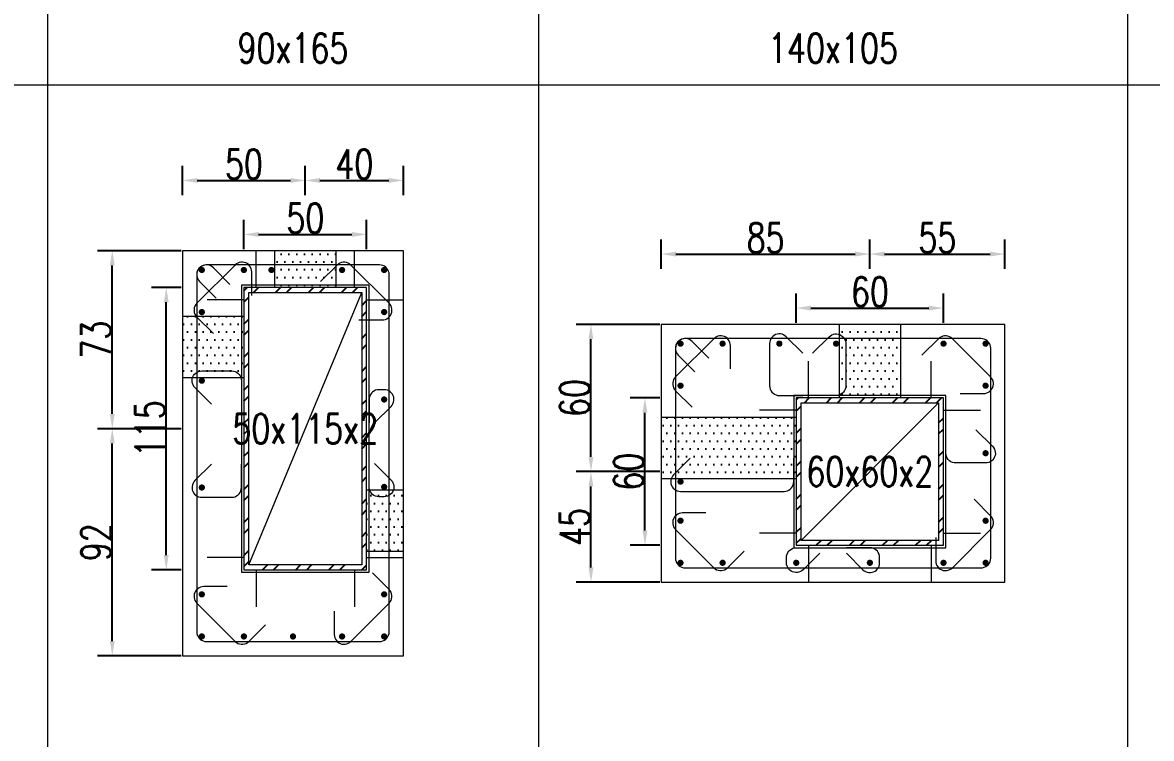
# Model space of a CAD drawing. Header units: millimetres. Extents: x 0 to 3905, y 0 to 8880.
# Drawn here: x 459.8 to 919.7, y 2145.8 to 2437.4 of the extents above; entities that cross this region are included whole.
import ezdxf
from ezdxf.enums import TextEntityAlignment as Align

# ---------------------------------------------------------------- set-up
doc = ezdxf.new("R2010")
doc.units = ezdxf.units.MM
doc.layers.get('DEFPOINTS').update_dxf_attribs({"color": 3})
for name, color, linetype in [('Hatch線', 6, 'Continuous'), ('TC-鋼粱', 132, 'Continuous'), ('主筋斷面', 2, 'Continuous'), ('文字-斷面尺寸', 7, 'Continuous'), ('文字-輔助字', 7, 'Continuous'), ('柱斷面線', 4, 'Continuous'), ('標註字', 4, 'Continuous'), ('箍筋線', 1, 'Continuous'), ('網格線', 7, 'Continuous'), ('鋼柱', 11, 'Continuous')]:
    doc.layers.add(name, color=color, linetype=linetype)
doc.styles.add('note', font='txt.shx', dxfattribs={"width": 0.75, "height": 12})
doc.styles.add('txt', font='txt.shx', dxfattribs={"height": 0.2, "bigfont": 'chineset.shx'})
doc.dimstyles.new('RCAD_DIM', dxfattribs={"dimtxt": 12, "dimasz": 6, "dimexe": 6, "dimexo": 0.625, "dimtad": 1, "dimdec": 0, "dimdsep": 46, "dimtxsty": 'note', "dimcen": 2.5, "dimclrd": 256, "dimclre": 256, "dimclrt": 256, "dimadec": 0, "dimazin": 0, "dimtfac": 1, "dimtmove": 0, "dimatfit": 3, "dimfxl": 0, "dimtolj": 1, "dimarcsym": 0})

# ---------------------------------------------------------------- blocks, each defined once
blk = doc.blocks.new('*D312')
at = {"layer": 'DEFPOINTS', "color": 0}
for p in [(600, 2351.12), (550, 2344.5), (600, 2344.5)]:
    blk.add_point(p, dxfattribs=at)
at = {"layer": '標註字', "lineweight": -2}
for p, q in [((550, 2345.12), (550, 2357.12)), ((600, 2345.12), (600, 2357.12)), ((556, 2351.12), (594, 2351.12))]:
    blk.add_line(p, q, dxfattribs=at)
at = {"layer": '標註字'}
for points in [[(556, 2352.12), (556, 2350.12), (550, 2351.12)], [(594, 2350.12), (594, 2352.12), (600, 2351.12)]]:
    blk.add_solid(points, dxfattribs=at)
at = {"layer": '標註字', "insert": (575, 2357.75), "char_height": 12, "attachment_point": 5, "style": 'note'}
blk.add_mtext('\\A1;50', dxfattribs=at)
blk = doc.blocks.new('*D313')
at = {"layer": 'DEFPOINTS', "color": 0}
for p in [(518.38, 2329.49), (525, 2329.49), (525, 2214.49)]:
    blk.add_point(p, dxfattribs=at)
at = {"layer": '標註字', "lineweight": -2}
for p, q in [((524.38, 2329.49), (512.38, 2329.49)), ((518.38, 2220.49), (518.38, 2323.49)), ((524.38, 2214.49), (512.38, 2214.49))]:
    blk.add_line(p, q, dxfattribs=at)
at = {"layer": '標註字'}
for points in [[(519.38, 2323.49), (517.38, 2323.49), (518.38, 2329.49)], [(517.38, 2220.49), (519.38, 2220.49), (518.38, 2214.49)]]:
    blk.add_solid(points, dxfattribs=at)
at = {"layer": '標註字', "insert": (511.75, 2271.99), "char_height": 12, "attachment_point": 5, "rotation": 90, "style": 'note'}
blk.add_mtext('\\A1;115', dxfattribs=at)
blk = doc.blocks.new('*D314')
at = {"layer": 'DEFPOINTS', "color": 0}
for p in [(575, 2373.12), (525, 2366.5), (575, 2366.5)]:
    blk.add_point(p, dxfattribs=at)
at = {"layer": '標註字', "lineweight": -2}
for p, q in [((525, 2367.12), (525, 2379.12)), ((575, 2367.12), (575, 2379.12)), ((531, 2373.12), (569, 2373.12))]:
    blk.add_line(p, q, dxfattribs=at)
at = {"layer": '標註字'}
for points in [[(531, 2374.12), (531, 2372.12), (525, 2373.12)], [(569, 2372.12), (569, 2374.12), (575, 2373.12)]]:
    blk.add_solid(points, dxfattribs=at)
at = {"layer": '標註字', "insert": (550, 2379.75), "char_height": 12, "attachment_point": 5, "style": 'note'}
blk.add_mtext('\\A1;50', dxfattribs=at)
blk = doc.blocks.new('*D315')
at = {"layer": 'DEFPOINTS', "color": 0}
for p in [(615, 2373.12), (575, 2366.5), (615, 2366.5)]:
    blk.add_point(p, dxfattribs=at)
at = {"layer": '標註字', "lineweight": -2}
for p, q in [((575, 2367.12), (575, 2379.12)), ((615, 2367.12), (615, 2379.12)), ((581, 2373.12), (609, 2373.12))]:
    blk.add_line(p, q, dxfattribs=at)
at = {"layer": '標註字'}
for points in [[(581, 2374.12), (581, 2372.12), (575, 2373.12)], [(609, 2372.12), (609, 2374.12), (615, 2373.12)]]:
    blk.add_solid(points, dxfattribs=at)
at = {"layer": '標註字', "insert": (595, 2379.75), "char_height": 12, "attachment_point": 5, "style": 'note'}
blk.add_mtext('\\A1;40', dxfattribs=at)
blk = doc.blocks.new('*D316')
at = {"layer": 'DEFPOINTS', "color": 0}
for p in [(496.38, 2271.99), (525, 2271.99), (525, 2179.5)]:
    blk.add_point(p, dxfattribs=at)
at = {"layer": '標註字', "lineweight": -2}
for p, q in [((524.38, 2271.99), (490.38, 2271.99)), ((496.38, 2185.5), (496.38, 2265.99)), ((524.38, 2179.5), (490.38, 2179.5))]:
    blk.add_line(p, q, dxfattribs=at)
at = {"layer": '標註字'}
for points in [[(497.38, 2265.99), (495.38, 2265.99), (496.38, 2271.99)], [(495.38, 2185.5), (497.38, 2185.5), (496.38, 2179.5)]]:
    blk.add_solid(points, dxfattribs=at)
at = {"layer": '標註字', "insert": (489.75, 2225.74), "char_height": 12, "attachment_point": 5, "rotation": 90, "style": 'note'}
blk.add_mtext('\\A1;92', dxfattribs=at)
blk = doc.blocks.new('*D317')
at = {"layer": 'DEFPOINTS', "color": 0}
for p in [(496.38, 2344.5), (525, 2344.5), (525, 2271.99)]:
    blk.add_point(p, dxfattribs=at)
at = {"layer": '標註字', "lineweight": -2}
for p, q in [((524.38, 2344.5), (490.38, 2344.5)), ((496.38, 2277.99), (496.38, 2338.5)), ((524.38, 2271.99), (490.38, 2271.99))]:
    blk.add_line(p, q, dxfattribs=at)
at = {"layer": '標註字'}
for points in [[(497.38, 2338.5), (495.38, 2338.5), (496.38, 2344.5)], [(495.38, 2277.99), (497.38, 2277.99), (496.38, 2271.99)]]:
    blk.add_solid(points, dxfattribs=at)
at = {"layer": '標註字', "insert": (489.75, 2308.24), "char_height": 12, "attachment_point": 5, "rotation": 90, "style": 'note'}
blk.add_mtext('\\A1;73', dxfattribs=at)
blk = doc.blocks.new('Circle_Filled')
at = {"const_width": 0.5}
blk.add_lwpolyline([(-0.25, 0, 1), (0.25, 0, 1)], format="xyb", close=True, dxfattribs=at)
blk = doc.blocks.new('*D444')
at = {"layer": 'DEFPOINTS', "color": 0}
for p in [(835, 2321.12), (775, 2314.5), (835, 2314.5)]:
    blk.add_point(p, dxfattribs=at)
at = {"layer": '標註字', "lineweight": -2}
for p, q in [((775, 2315.12), (775, 2327.12)), ((835, 2315.12), (835, 2327.12)), ((781, 2321.12), (829, 2321.12))]:
    blk.add_line(p, q, dxfattribs=at)
at = {"layer": '標註字'}
for points in [[(781, 2322.12), (781, 2320.12), (775, 2321.12)], [(829, 2320.12), (829, 2322.12), (835, 2321.12)]]:
    blk.add_solid(points, dxfattribs=at)
at = {"layer": '標註字', "insert": (805, 2327.75), "char_height": 12, "attachment_point": 5, "style": 'note'}
blk.add_mtext('\\A1;60', dxfattribs=at)
blk = doc.blocks.new('*D445')
at = {"layer": 'DEFPOINTS', "color": 0}
for p in [(713.38, 2284.5), (720, 2284.5), (720, 2224.5)]:
    blk.add_point(p, dxfattribs=at)
at = {"layer": '標註字', "lineweight": -2}
for p, q in [((719.38, 2284.5), (707.38, 2284.5)), ((713.38, 2230.5), (713.38, 2278.5)), ((719.38, 2224.5), (707.38, 2224.5))]:
    blk.add_line(p, q, dxfattribs=at)
at = {"layer": '標註字'}
for points in [[(714.38, 2278.5), (712.38, 2278.5), (713.38, 2284.5)], [(712.38, 2230.5), (714.38, 2230.5), (713.38, 2224.5)]]:
    blk.add_solid(points, dxfattribs=at)
at = {"layer": '標註字', "insert": (706.75, 2254.5), "char_height": 12, "attachment_point": 5, "rotation": 90, "style": 'note'}
blk.add_mtext('\\A1;60', dxfattribs=at)
blk = doc.blocks.new('*D446')
at = {"layer": 'DEFPOINTS', "color": 0}
for p in [(805, 2343.12), (720, 2336.5), (805, 2336.5)]:
    blk.add_point(p, dxfattribs=at)
at = {"layer": '標註字', "lineweight": -2}
for p, q in [((720, 2337.12), (720, 2349.12)), ((805, 2337.12), (805, 2349.12)), ((726, 2343.12), (799, 2343.12))]:
    blk.add_line(p, q, dxfattribs=at)
at = {"layer": '標註字'}
for points in [[(726, 2344.12), (726, 2342.12), (720, 2343.12)], [(799, 2342.12), (799, 2344.12), (805, 2343.12)]]:
    blk.add_solid(points, dxfattribs=at)
at = {"layer": '標註字', "insert": (762.5, 2349.75), "char_height": 12, "attachment_point": 5, "style": 'note'}
blk.add_mtext('\\A1;85', dxfattribs=at)
blk = doc.blocks.new('*D447')
at = {"layer": 'DEFPOINTS', "color": 0}
for p in [(860, 2343.12), (805, 2336.5), (860, 2336.5)]:
    blk.add_point(p, dxfattribs=at)
at = {"layer": '標註字', "lineweight": -2}
for p, q in [((805, 2337.12), (805, 2349.12)), ((860, 2337.12), (860, 2349.12)), ((811, 2343.12), (854, 2343.12))]:
    blk.add_line(p, q, dxfattribs=at)
at = {"layer": '標註字'}
for points in [[(811, 2344.12), (811, 2342.12), (805, 2343.12)], [(854, 2342.12), (854, 2344.12), (860, 2343.12)]]:
    blk.add_solid(points, dxfattribs=at)
at = {"layer": '標註字', "insert": (832.5, 2349.75), "char_height": 12, "attachment_point": 5, "style": 'note'}
blk.add_mtext('\\A1;55', dxfattribs=at)
blk = doc.blocks.new('*D448')
at = {"layer": 'DEFPOINTS', "color": 0}
for p in [(691.38, 2254.5), (720, 2254.5), (720, 2209.5)]:
    blk.add_point(p, dxfattribs=at)
at = {"layer": '標註字', "lineweight": -2}
for p, q in [((719.38, 2254.5), (685.38, 2254.5)), ((691.38, 2215.5), (691.38, 2248.5)), ((719.38, 2209.5), (685.38, 2209.5))]:
    blk.add_line(p, q, dxfattribs=at)
at = {"layer": '標註字'}
for points in [[(692.38, 2248.5), (690.38, 2248.5), (691.38, 2254.5)], [(690.38, 2215.5), (692.38, 2215.5), (691.38, 2209.5)]]:
    blk.add_solid(points, dxfattribs=at)
at = {"layer": '標註字', "insert": (684.75, 2232), "char_height": 12, "attachment_point": 5, "rotation": 90, "style": 'note'}
blk.add_mtext('\\A1;45', dxfattribs=at)
blk = doc.blocks.new('*D449')
at = {"layer": 'DEFPOINTS', "color": 0}
for p in [(691.38, 2314.5), (720, 2314.5), (720, 2254.5)]:
    blk.add_point(p, dxfattribs=at)
at = {"layer": '標註字', "lineweight": -2}
for p, q in [((719.38, 2314.5), (685.38, 2314.5)), ((691.38, 2260.5), (691.38, 2308.5)), ((719.38, 2254.5), (685.38, 2254.5))]:
    blk.add_line(p, q, dxfattribs=at)
at = {"layer": '標註字'}
for points in [[(692.38, 2308.5), (690.38, 2308.5), (691.38, 2314.5)], [(690.38, 2260.5), (692.38, 2260.5), (691.38, 2254.5)]]:
    blk.add_solid(points, dxfattribs=at)
at = {"layer": '標註字', "insert": (684.75, 2284.5), "char_height": 12, "attachment_point": 5, "rotation": 90, "style": 'note'}
blk.add_mtext('\\A1;60', dxfattribs=at)

msp = doc.modelspace()

# ---------------------------------------------------------------- hatches: boundary and pattern name
at = {"layer": 'Hatch線'}
h = msp.add_hatch(dxfattribs=at)
h.set_pattern_fill('ANSI32', color=256, style=0)
h.paths.add_polyline_path([(550, 2214.49), (600, 2214.49), (600, 2329.49), (550, 2329.49)], flags=17)
h.paths.add_polyline_path([(552, 2216.49), (552, 2327.49), (598, 2327.49), (598, 2216.49)])
h = msp.add_hatch(dxfattribs=at)
h.set_pattern_fill('ANSI32', color=256, style=0)
h.paths.add_polyline_path([(775, 2224.5), (835, 2224.5), (835, 2284.5), (775, 2284.5)], flags=17)
h.paths.add_polyline_path([(777, 2226.5), (777, 2282.5), (833, 2282.5), (833, 2226.5)])
at = {"layer": 'TC-鋼粱'}
h = msp.add_hatch(dxfattribs=at)
h.set_pattern_fill('DOTS', color=256, scale=2, style=0)
h.paths.add_polyline_path([(587.5, 2344.5), (562.5, 2344.5), (562.5, 2329.49), (587.5, 2329.49)], flags=17)
h = msp.add_hatch(dxfattribs=at)
h.set_pattern_fill('DOTS', color=256, scale=2, style=0)
h.paths.add_polyline_path([(525, 2317.81), (525, 2292.81), (550, 2292.81), (550, 2317.81)], flags=17)
h = msp.add_hatch(dxfattribs=at)
h.set_pattern_fill('DOTS', color=256, scale=2, style=0)
h.paths.add_polyline_path([(817.5, 2314.5), (792.5, 2314.5), (792.5, 2284.5), (817.5, 2284.5)], flags=17)
h = msp.add_hatch(dxfattribs=at)
h.set_pattern_fill('DOTS', color=256, scale=2, style=0)
h.paths.add_polyline_path([(720, 2276.69), (720, 2251.69), (775, 2251.69), (775, 2276.69)], flags=17)
h = msp.add_hatch(dxfattribs=at)
h.set_pattern_fill('DOTS', color=256, scale=2, style=0)
h.paths.add_polyline_path([(615, 2222), (615, 2247), (600, 2247), (600, 2222)], flags=17)

# ---------------------------------------------------------------- linework, layer by layer
at = {"layer": 'DEFPOINTS', "lineweight": 5}
for points in [[(555, 2329.49), (555, 2344.49)], [(595, 2329.49), (595, 2344.49)], [(550, 2213.49), (601, 2213.49), (601, 2330.49), (549, 2330.49), (549, 2213.49), (550, 2213.49)], [(552, 2216.49), (598, 2327.49)], [(550, 2324.49), (535, 2324.49)], [(600, 2324.49), (615, 2324.49)], [(780, 2284.5), (780, 2299.5)], [(830, 2284.5), (830, 2299.5)], [(775, 2223.5), (836, 2223.5), (836, 2285.5), (774, 2285.5), (774, 2223.5), (775, 2223.5)], [(777, 2226.5), (833, 2282.5)], [(775, 2279.5), (760, 2279.5)], [(835, 2279.5), (850, 2279.5)], [(775, 2229.5), (760, 2229.5)], [(835, 2229.5), (850, 2229.5)], [(780, 2224.5), (780, 2209.5)], [(830, 2224.5), (830, 2209.5)], [(550, 2219.49), (535, 2219.49)], [(600, 2219.49), (615, 2219.49)], [(555, 2214.49), (555, 2199.49)], [(595, 2214.49), (595, 2199.49)]]:
    msp.add_lwpolyline(points, dxfattribs=at)
at = {"layer": 'TC-鋼粱', "lineweight": 5}
for points in [[(562.5, 2344.5), (562.5, 2329.49)], [(587.5, 2344.5), (587.5, 2329.49)], [(525, 2317.81), (550, 2317.81)], [(792.5, 2314.5), (792.5, 2284.5)], [(817.5, 2314.5), (817.5, 2284.5)], [(525, 2292.81), (550, 2292.81)], [(720, 2276.69), (775, 2276.69)], [(720, 2251.69), (775, 2251.69)], [(615, 2247), (600, 2247)], [(615, 2222), (600, 2222)]]:
    msp.add_lwpolyline(points, dxfattribs=at)
at = {"layer": '柱斷面線', "lineweight": 5}
for points in [[(525, 2179.5), (615, 2179.5), (615, 2344.5), (525, 2344.5), (525, 2179.5)], [(720, 2209.5), (860, 2209.5), (860, 2314.5), (720, 2314.5), (720, 2209.5)]]:
    msp.add_lwpolyline(points, dxfattribs=at)
at = {"layer": '箍筋線', "lineweight": 5}
for points in [[(553.19, 2326.31), (553.19, 2335.85), (553.13, 2336.52), (552.96, 2337.16), (552.69, 2337.77), (552.32, 2338.33), (551.86, 2338.82), (551.33, 2339.22), (550.73, 2339.52), (550.1, 2339.73), (549.43, 2339.82), (548.77, 2339.8), (548.11, 2339.67), (547.49, 2339.43), (546.91, 2339.09), (546.4, 2338.66), (530.84, 2323.1), (530.39, 2322.57), (530.05, 2321.97), (529.81, 2321.32), (529.69, 2320.63), (529.69, 2319.94), (529.81, 2319.26), (530.05, 2318.61), (530.39, 2318.01), (530.84, 2317.48), (537.58, 2310.73)], [(544.33, 2330.79), (537.58, 2337.54), (537.07, 2337.97), (536.49, 2338.31), (535.87, 2338.55), (535.22, 2338.68), (534.55, 2338.7), (533.89, 2338.61), (533.25, 2338.4), (532.66, 2338.1), (532.12, 2337.69), (531.66, 2337.21), (531.29, 2336.65), (531.02, 2336.04), (530.85, 2335.4), (530.79, 2334.73), (530.79, 2189.27), (530.86, 2188.58), (531.03, 2187.91), (531.33, 2187.28), (531.72, 2186.71), (532.21, 2186.22), (532.78, 2185.83), (533.41, 2185.53), (534.08, 2185.36), (534.77, 2185.29), (605.23, 2185.29), (605.92, 2185.36), (606.59, 2185.53), (607.22, 2185.83), (607.79, 2186.22), (608.28, 2186.71), (608.67, 2187.28), (608.97, 2187.91), (609.14, 2188.58), (609.21, 2189.27), (609.21, 2334.73), (609.14, 2335.42), (608.97, 2336.09), (608.67, 2336.72), (608.28, 2337.29), (607.79, 2337.78), (607.22, 2338.17), (606.59, 2338.47), (605.92, 2338.64), (605.23, 2338.71), (534.77, 2338.71), (534.1, 2338.65), (533.46, 2338.48), (532.85, 2338.21), (532.29, 2337.84), (531.81, 2337.38), (531.4, 2336.84), (531.1, 2336.25), (530.89, 2335.61), (530.8, 2334.95), (530.82, 2334.28), (530.95, 2333.63), (531.19, 2333.01), (531.53, 2332.43), (531.96, 2331.92), (538.71, 2325.17)], [(596.81, 2316.31), (606.35, 2316.31), (607.02, 2316.37), (607.66, 2316.54), (608.27, 2316.81), (608.83, 2317.18), (609.32, 2317.64), (609.72, 2318.17), (610.02, 2318.77), (610.23, 2319.4), (610.32, 2320.07), (610.3, 2320.73), (610.17, 2321.39), (609.93, 2322.01), (609.59, 2322.59), (609.16, 2323.1), (593.6, 2338.66), (593.07, 2339.11), (592.47, 2339.45), (591.82, 2339.69), (591.13, 2339.81), (590.44, 2339.81), (589.76, 2339.69), (589.11, 2339.45), (588.51, 2339.11), (587.98, 2338.66), (581.23, 2331.92)], [(748.19, 2296.31), (748.19, 2305.85), (748.13, 2306.52), (747.96, 2307.16), (747.69, 2307.77), (747.32, 2308.33), (746.86, 2308.82), (746.33, 2309.22), (745.73, 2309.52), (745.1, 2309.73), (744.43, 2309.82), (743.77, 2309.8), (743.11, 2309.67), (742.49, 2309.43), (741.91, 2309.09), (741.4, 2308.66), (725.84, 2293.1), (725.39, 2292.57), (725.05, 2291.97), (724.81, 2291.32), (724.69, 2290.63), (724.69, 2289.94), (724.81, 2289.26), (725.05, 2288.61), (725.39, 2288.01), (725.84, 2287.48), (732.58, 2280.73)], [(739.33, 2300.79), (732.58, 2307.54), (732.07, 2307.97), (731.49, 2308.31), (730.87, 2308.55), (730.22, 2308.68), (729.55, 2308.7), (728.89, 2308.61), (728.25, 2308.4), (727.66, 2308.1), (727.12, 2307.69), (726.66, 2307.21), (726.29, 2306.65), (726.02, 2306.04), (725.85, 2305.4), (725.79, 2304.73), (725.79, 2219.27), (725.86, 2218.58), (726.03, 2217.91), (726.33, 2217.28), (726.72, 2216.71), (727.21, 2216.22), (727.78, 2215.83), (728.41, 2215.53), (729.08, 2215.36), (729.77, 2215.29), (850.23, 2215.29), (850.92, 2215.36), (851.59, 2215.53), (852.22, 2215.83), (852.79, 2216.22), (853.28, 2216.71), (853.67, 2217.28), (853.97, 2217.91), (854.14, 2218.58), (854.21, 2219.27), (854.21, 2304.73), (854.14, 2305.42), (853.97, 2306.09), (853.67, 2306.72), (853.28, 2307.29), (852.79, 2307.78), (852.22, 2308.17), (851.59, 2308.47), (850.92, 2308.64), (850.23, 2308.71), (729.77, 2308.71), (729.1, 2308.65), (728.46, 2308.48), (727.85, 2308.21), (727.29, 2307.84), (726.81, 2307.38), (726.4, 2306.84), (726.1, 2306.25), (725.89, 2305.61), (725.8, 2304.95), (725.82, 2304.28), (725.95, 2303.63), (726.19, 2303.01), (726.53, 2302.43), (726.96, 2301.92), (733.71, 2295.17)], [(777.67, 2302.7), (770.93, 2309.45), (770.42, 2309.88), (769.84, 2310.22), (769.22, 2310.46), (768.56, 2310.59), (767.89, 2310.61), (767.23, 2310.52), (766.59, 2310.31), (766, 2310.01), (765.47, 2309.6), (765.01, 2309.12), (764.64, 2308.56), (764.36, 2307.95), (764.2, 2307.31), (764.14, 2306.64), (764.14, 2289.48), (764.2, 2288.78), (764.38, 2288.12), (764.67, 2287.49), (765.07, 2286.92), (765.56, 2286.43), (766.13, 2286.03), (766.76, 2285.74), (767.42, 2285.56), (768.12, 2285.5), (777.66, 2285.5)], [(781.67, 2302.7), (788.42, 2309.45), (788.93, 2309.88), (789.51, 2310.22), (790.13, 2310.46), (790.79, 2310.59), (791.45, 2310.61), (792.11, 2310.52), (792.75, 2310.31), (793.35, 2310.01), (793.88, 2309.6), (794.34, 2309.12), (794.71, 2308.56), (794.98, 2307.95), (795.15, 2307.31), (795.21, 2306.64), (795.21, 2289.48), (795.14, 2288.78), (794.97, 2288.12), (794.67, 2287.49), (794.28, 2286.92), (793.79, 2286.43), (793.22, 2286.03), (792.59, 2285.74), (791.92, 2285.56), (791.23, 2285.5), (781.69, 2285.5)], [(841.81, 2286.31), (851.35, 2286.31), (852.02, 2286.37), (852.66, 2286.54), (853.27, 2286.81), (853.83, 2287.18), (854.32, 2287.64), (854.72, 2288.17), (855.02, 2288.77), (855.23, 2289.4), (855.32, 2290.07), (855.3, 2290.73), (855.17, 2291.39), (854.93, 2292.01), (854.59, 2292.59), (854.16, 2293.1), (838.6, 2308.66), (838.07, 2309.11), (837.47, 2309.45), (836.82, 2309.69), (836.13, 2309.81), (835.44, 2309.81), (834.76, 2309.69), (834.11, 2309.45), (833.51, 2309.11), (832.98, 2308.66), (826.23, 2301.92)], [(536.8, 2281.98), (530.05, 2288.72), (529.62, 2289.24), (529.28, 2289.81), (529.04, 2290.43), (528.91, 2291.09), (528.89, 2291.76), (528.98, 2292.42), (529.19, 2293.06), (529.49, 2293.65), (529.9, 2294.18), (530.38, 2294.64), (530.94, 2295.01), (531.55, 2295.29), (532.19, 2295.45), (532.86, 2295.51), (545.02, 2295.51), (545.72, 2295.45), (546.38, 2295.27), (547.01, 2294.98), (547.58, 2294.58), (548.07, 2294.09), (548.47, 2293.52), (548.76, 2292.89), (548.94, 2292.23), (549, 2291.54), (549, 2282)], [(603.2, 2274.33), (609.95, 2281.07), (610.38, 2281.58), (610.72, 2282.16), (610.96, 2282.78), (611.09, 2283.44), (611.11, 2284.11), (611.02, 2284.77), (610.81, 2285.41), (610.51, 2286), (610.1, 2286.53), (609.62, 2286.99), (609.06, 2287.36), (608.45, 2287.64), (607.81, 2287.8), (607.14, 2287.86), (604.97, 2287.86), (604.28, 2287.8), (603.62, 2287.62), (602.99, 2287.33), (602.42, 2286.93), (601.93, 2286.44), (601.53, 2285.87), (601.24, 2285.24), (601.06, 2284.58), (601, 2283.88), (601, 2274.34)], [(848.2, 2271.56), (854.95, 2264.81), (855.38, 2264.3), (855.72, 2263.72), (855.96, 2263.1), (856.09, 2262.45), (856.11, 2261.78), (856.02, 2261.12), (855.81, 2260.48), (855.51, 2259.89), (855.1, 2259.35), (854.62, 2258.89), (854.06, 2258.52), (853.45, 2258.25), (852.81, 2258.08), (852.14, 2258.02), (839.98, 2258.02), (839.28, 2258.09), (838.62, 2258.26), (837.99, 2258.56), (837.42, 2258.95), (836.93, 2259.44), (836.53, 2260.01), (836.24, 2260.64), (836.06, 2261.31), (836, 2262), (836, 2271.54)], [(731.8, 2259.98), (725.05, 2253.24), (724.62, 2252.72), (724.28, 2252.15), (724.04, 2251.52), (723.91, 2250.87), (723.89, 2250.2), (723.98, 2249.54), (724.19, 2248.9), (724.49, 2248.31), (724.9, 2247.78), (725.38, 2247.32), (725.94, 2246.95), (726.55, 2246.67), (727.19, 2246.51), (727.86, 2246.45), (770.02, 2246.45), (770.72, 2246.51), (771.38, 2246.69), (772.01, 2246.98), (772.58, 2247.38), (773.07, 2247.87), (773.47, 2248.44), (773.76, 2249.06), (773.94, 2249.73), (774, 2250.42), (774, 2259.96)], [(536.8, 2257.57), (530.05, 2250.83), (529.62, 2250.32), (529.28, 2249.74), (529.04, 2249.12), (528.91, 2248.46), (528.89, 2247.79), (528.98, 2247.13), (529.19, 2246.5), (529.49, 2245.9), (529.9, 2245.37), (530.38, 2244.91), (530.94, 2244.54), (531.55, 2244.27), (532.19, 2244.1), (532.86, 2244.04), (545.02, 2244.04), (545.72, 2244.1), (546.38, 2244.28), (547.01, 2244.58), (547.58, 2244.97), (548.07, 2245.46), (548.47, 2246.03), (548.76, 2246.66), (548.94, 2247.33), (549, 2248.02), (549, 2257.56)], [(603.2, 2257.83), (609.95, 2251.08), (610.38, 2250.57), (610.72, 2249.99), (610.96, 2249.37), (611.09, 2248.71), (611.11, 2248.05), (611.02, 2247.39), (610.81, 2246.75), (610.51, 2246.16), (610.1, 2245.62), (609.62, 2245.16), (609.06, 2244.79), (608.45, 2244.52), (607.81, 2244.35), (607.14, 2244.29), (604.97, 2244.29), (604.28, 2244.36), (603.62, 2244.53), (602.99, 2244.83), (602.42, 2245.22), (601.93, 2245.71), (601.53, 2246.28), (601.24, 2246.91), (601.06, 2247.58), (601, 2248.27), (601, 2257.81)], [(831.81, 2227.69), (831.81, 2218.15), (831.87, 2217.48), (832.04, 2216.84), (832.31, 2216.23), (832.68, 2215.67), (833.14, 2215.18), (833.67, 2214.78), (834.27, 2214.48), (834.9, 2214.27), (835.57, 2214.18), (836.23, 2214.2), (836.89, 2214.33), (837.51, 2214.57), (838.09, 2214.91), (838.6, 2215.34), (854.16, 2230.9), (854.61, 2231.43), (854.95, 2232.03), (855.19, 2232.68), (855.31, 2233.37), (855.31, 2234.06), (855.19, 2234.74), (854.95, 2235.39), (854.61, 2235.99), (854.16, 2236.52), (847.42, 2243.27)], [(738.19, 2237.69), (728.65, 2237.69), (727.98, 2237.63), (727.34, 2237.46), (726.73, 2237.19), (726.17, 2236.82), (725.68, 2236.36), (725.28, 2235.83), (724.98, 2235.23), (724.77, 2234.6), (724.68, 2233.93), (724.7, 2233.27), (724.83, 2232.61), (725.07, 2231.99), (725.41, 2231.41), (725.84, 2230.9), (741.4, 2215.34), (741.93, 2214.89), (742.53, 2214.55), (743.18, 2214.31), (743.87, 2214.19), (744.56, 2214.19), (745.24, 2214.31), (745.89, 2214.55), (746.49, 2214.89), (747.02, 2215.34), (753.77, 2222.08)], [(784.56, 2221.3), (777.81, 2214.55), (777.3, 2214.12), (776.72, 2213.78), (776.1, 2213.54), (775.45, 2213.41), (774.78, 2213.39), (774.12, 2213.48), (773.48, 2213.69), (772.89, 2213.99), (772.35, 2214.4), (771.89, 2214.88), (771.52, 2215.44), (771.25, 2216.05), (771.08, 2216.69), (771.02, 2217.36), (771.02, 2219.53), (771.09, 2220.22), (771.26, 2220.88), (771.56, 2221.51), (771.95, 2222.08), (772.44, 2222.57), (773.01, 2222.97), (773.64, 2223.26), (774.31, 2223.44), (775, 2223.5), (784.54, 2223.5)], [(795.44, 2221.3), (802.19, 2214.55), (802.7, 2214.12), (803.28, 2213.78), (803.9, 2213.54), (804.55, 2213.41), (805.22, 2213.39), (805.88, 2213.48), (806.52, 2213.69), (807.11, 2213.99), (807.65, 2214.4), (808.11, 2214.88), (808.48, 2215.44), (808.75, 2216.05), (808.92, 2216.69), (808.98, 2217.36), (808.98, 2219.53), (808.91, 2220.22), (808.74, 2220.88), (808.44, 2221.51), (808.05, 2222.08), (807.56, 2222.57), (806.99, 2222.97), (806.36, 2223.26), (805.69, 2223.44), (805, 2223.5), (795.46, 2223.5)], [(586.81, 2197.69), (586.81, 2188.15), (586.87, 2187.48), (587.04, 2186.84), (587.31, 2186.23), (587.68, 2185.67), (588.14, 2185.18), (588.67, 2184.78), (589.27, 2184.48), (589.9, 2184.27), (590.57, 2184.18), (591.23, 2184.2), (591.89, 2184.33), (592.51, 2184.57), (593.09, 2184.91), (593.6, 2185.34), (609.16, 2200.9), (609.61, 2201.43), (609.95, 2202.03), (610.19, 2202.68), (610.31, 2203.37), (610.31, 2204.06), (610.19, 2204.74), (609.95, 2205.39), (609.61, 2205.99), (609.16, 2206.52), (602.42, 2213.27)], [(543.19, 2207.69), (533.65, 2207.69), (532.98, 2207.63), (532.34, 2207.46), (531.73, 2207.19), (531.17, 2206.82), (530.68, 2206.36), (530.28, 2205.83), (529.98, 2205.23), (529.77, 2204.6), (529.68, 2203.93), (529.7, 2203.27), (529.83, 2202.61), (530.07, 2201.99), (530.41, 2201.41), (530.84, 2200.9), (546.4, 2185.34), (546.93, 2184.89), (547.53, 2184.55), (548.18, 2184.31), (548.87, 2184.19), (549.56, 2184.19), (550.24, 2184.31), (550.89, 2184.55), (551.49, 2184.89), (552.02, 2185.34), (558.77, 2192.08)]]:
    msp.add_lwpolyline(points, dxfattribs=at)
at = {"layer": '網格線', "lineweight": 5}
for points in [[(470, 2442), (470, 2412)], [(670, 2442), (670, 2412)], [(910, 2442), (910, 2412)], [(270, 2412), (470, 2412)], [(470, 2412), (670, 2412)], [(470, 2412), (470, 2040)], [(670, 2412), (910, 2412)], [(670, 2412), (670, 2040)], [(910, 2412), (1180, 2412)], [(910, 2412), (910, 2040)]]:
    msp.add_lwpolyline(points, dxfattribs=at)
at = {"layer": '鋼柱', "lineweight": 5}
for points in [[(550, 2214.49), (600, 2214.49), (600, 2329.49), (550, 2329.49), (550, 2214.49)], [(552, 2216.49), (552, 2327.49), (598, 2327.49), (598, 2216.49), (552, 2216.49)], [(775, 2224.5), (835, 2224.5), (835, 2284.5), (775, 2284.5), (775, 2224.5)], [(777, 2226.5), (777, 2282.5), (833, 2282.5), (833, 2226.5), (777, 2226.5)]]:
    msp.add_lwpolyline(points, dxfattribs=at)

# ---------------------------------------------------------------- block references
at = {"layer": '主筋斷面', "lineweight": 5, "xscale": 2.539999961853027, "yscale": 2.539999961853027}
for p in [(532.86, 2336.64), (550, 2336.64), (561.23, 2336.64), (590, 2336.64), (607.14, 2336.64), (532.86, 2319.5), (607.14, 2319.5), (727.86, 2306.64), (745, 2306.64), (768.12, 2306.64), (791.23, 2306.64), (835, 2306.64), (852.14, 2306.64), (532.86, 2291.54), (727.86, 2289.5), (852.14, 2289.5), (607.14, 2283.88), (852.14, 2262), (532.86, 2248.02), (607.14, 2248.27), (727.86, 2250.42), (727.86, 2234.5), (852.14, 2234.5), (727.86, 2217.36), (745, 2217.36), (775, 2217.36), (805, 2217.36), (835, 2217.36), (852.14, 2217.36), (532.86, 2204.5), (607.14, 2204.5), (532.86, 2187.36), (550, 2187.36), (570, 2187.36), (590, 2187.36), (607.14, 2187.36)]:
    msp.add_blockref('Circle_Filled', p, dxfattribs=at)

# ---------------------------------------------------------------- texts
at = {"layer": '文字-斷面尺寸', "style": 'txt', "width": 0.75}
for s, p in [('90x165', (570, 2427)), ('140x105', (790, 2427))]:
    msp.add_text(s, height=12, dxfattribs=at).set_placement(p, align=Align.MIDDLE)
at = {"layer": '文字-輔助字', "style": 'txt', "width": 0.75}
for s, p in [('50x115x2', (575, 2271.99)), ('60x60x2', (805, 2254.5))]:
    msp.add_text(s, height=12, dxfattribs=at).set_placement(p, align=Align.MIDDLE)

# ---------------------------------------------------------------- dimensions: what is measured, and where the dimension line sits
at = {"layer": '標註字'}
for base, p1, p2, picture, middle in [((575, 2373.12), (525, 2366.5), (575, 2366.5), '*D314', (550, 2379.75)), ((615, 2373.12), (575, 2366.5), (615, 2366.5), '*D315', (595, 2379.75)), ((600, 2351.12), (550, 2344.5), (600, 2344.5), '*D312', (575, 2357.75)), ((805, 2343.12), (720, 2336.5), (805, 2336.5), '*D446', (762.5, 2349.75)), ((860, 2343.12), (805, 2336.5), (860, 2336.5), '*D447', (832.5, 2349.75)), ((835, 2321.12), (775, 2314.5), (835, 2314.5), '*D444', (805, 2327.75))]:
    dim = msp.add_linear_dim(base=base, p1=p1, p2=p2, dimstyle='RCAD_DIM', dxfattribs=at)
    dim.commit()
    dim.dimension.update_dxf_attribs({"geometry": picture, "text_midpoint": middle})
for base, p1, p2, picture, middle in [((496.38, 2344.5), (525, 2271.99), (525, 2344.5), '*D317', (489.75, 2308.24)), ((518.38, 2329.49), (525, 2214.49), (525, 2329.49), '*D313', (511.75, 2271.99)), ((691.38, 2314.5), (720, 2254.5), (720, 2314.5), '*D449', (684.75, 2284.5)), ((713.38, 2284.5), (720, 2224.5), (720, 2284.5), '*D445', (706.75, 2254.5)), ((496.38, 2271.99), (525, 2179.5), (525, 2271.99), '*D316', (489.75, 2225.74)), ((691.38, 2254.5), (720, 2209.5), (720, 2254.5), '*D448', (684.75, 2232))]:
    dim = msp.add_linear_dim(base=base, p1=p1, p2=p2, angle=90, dimstyle='RCAD_DIM', dxfattribs=at)
    dim.commit()
    dim.dimension.update_dxf_attribs({"geometry": picture, "text_midpoint": middle})

doc.saveas('drawing.dxf')
